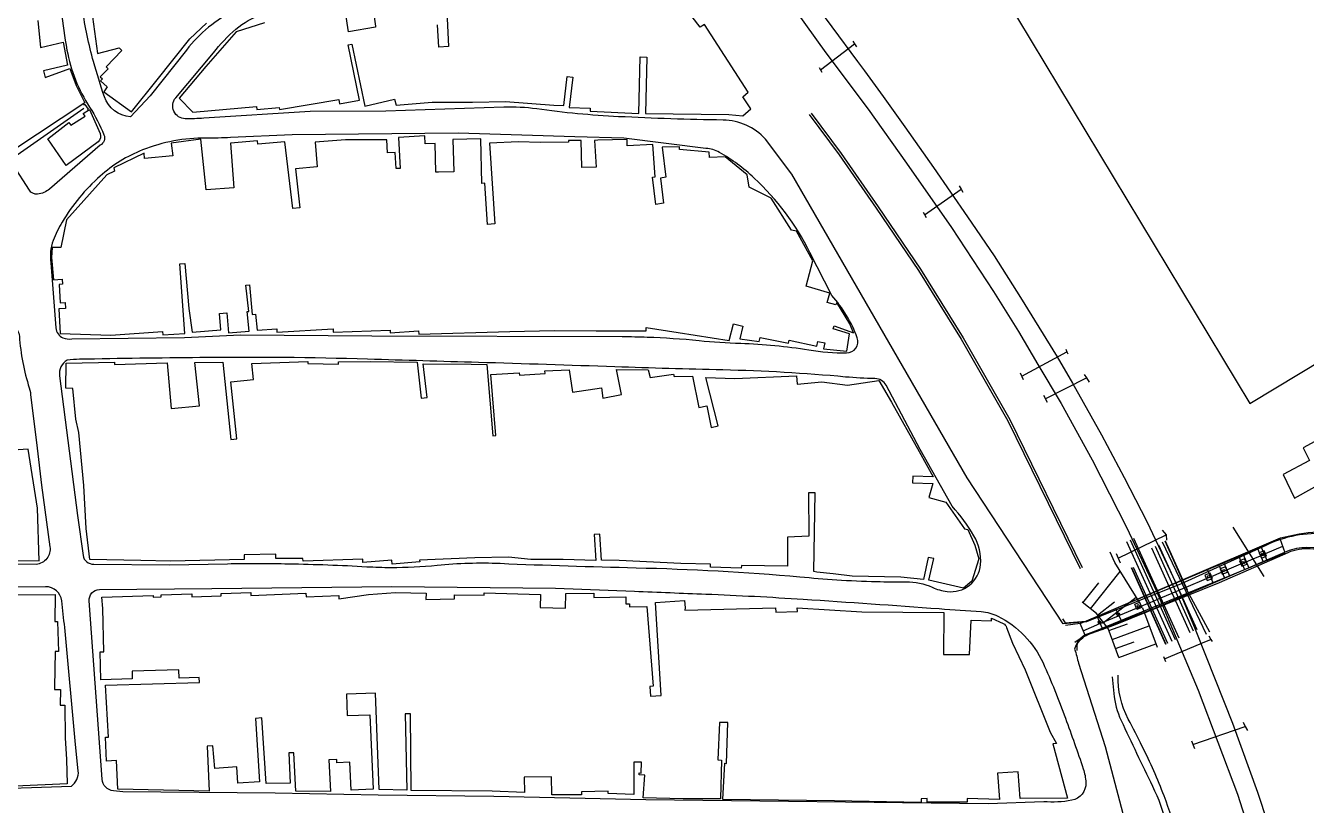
# Model space of a CAD drawing. Header units: metres. Extents: x 320405 to 332543, y 7395686 to 7410003.
# Drawn here: x 321023.2 to 321289.8, y 7409263.5 to 7409425.7 of the extents above; entities that cross this region are included whole.
import ezdxf

# ---------------------------------------------------------------- set-up
doc = ezdxf.new("R2010")
doc.units = ezdxf.units.M
doc.header["$LTSCALE"] = 10
doc.header["$MEASUREMENT"] = 0
for name, pattern in [('CENTER', [1.5, 0.75, -0.25, 0.25, -0.25]), ('CERCA_VIVA', [9.4, 8, -0.7, 0, -0.7]), ('CONTINUO', [0]), ('TRACEJADO', [8.7, 8, -0.7])]:
    doc.linetypes.add(name, pattern=pattern)
for name, color, linetype in [('BASE', 45, 'Continuous'), ('Canaleta de Drenagem', 151, 'Continuous'), ('Edificações', 30, 'Continuous'), ('EIXO', 45, 'CENTER'), ('GRADE', 45, 'Continuous'), ('H_EDIFICAÇÃO', 30, 'Continuous'), ('Hidrografia', 140, 'Continuous'), ('LASTRO', 45, 'Continuous'), ('Linha Férrea', 20, 'Continuous'), ('MURO', 30, 'Continuous'), ('PARALASTRO', 45, 'Continuous'), ('PASSARELA', 45, 'Continuous'), ('PILAR', 45, 'Continuous'), ('Pontes e Viadutos', 190, 'Continuous'), ('Portico', 45, 'Continuous'), ('PT_SEÇÃO', 45, 'Continuous'), ('TALUDE', 45, 'Continuous'), ('TRILHO', 45, 'Continuous'), ('Vias Primárias', 230, 'Continuous'), ('Áreas Verdes e Lazer', 93, 'Continuous')]:
    doc.layers.add(name, color=color, linetype=linetype)

msp = doc.modelspace()

# ---------------------------------------------------------------- linework, layer by layer
at = {"layer": 'BASE', "linetype": 'CONTINUO'}
for points in [[(321279.97, 7409316.02, 742.26), (321280.43, 7409314.91, 742.25), (321281.49, 7409315.34, 742.22), (321281.02, 7409316.46, 742.22)], [(321275.87, 7409314.33, 742.72), (321276.36, 7409313.23, 742.74), (321277.4, 7409313.66, 742.72), (321276.91, 7409314.76, 742.72)], [(321268.69, 7409311.37, 743.48), (321269.16, 7409310.26, 743.48), (321270.23, 7409310.7, 743.48), (321269.76, 7409311.81, 743.48)], [(321271.84, 7409312.67, 742.87), (321272.3, 7409311.56, 742.87), (321273.41, 7409312.01, 742.81), (321272.94, 7409313.13, 742.76)], [(321254.07, 7409305.34, 744.86), (321255.05, 7409305.75, 744.84), (321255.52, 7409304.64, 744.84), (321254.54, 7409304.22, 744.84)]]:
    msp.add_polyline3d(points, close=True, dxfattribs=at)
for points in [[(321272.61, 7409313.94, 0), (321273.77, 7409311.26, 0)], [(321275.72, 7409315.24, 0), (321276.89, 7409312.54, 0)], [(321276.65, 7409315.65, 0), (321277.82, 7409312.93, 0)], [(321269.21, 7409312.5, 0), (321270.36, 7409309.85, 0)], [(321271.59, 7409313.49, 0), (321272.74, 7409310.83, 0)], [(321254.56, 7409304.89, 751.04), (321254.69, 7409304.61, 751.04)], [(321255.03, 7409305.08, 751.04), (321255.15, 7409304.81, 751.04)]]:
    msp.add_polyline3d(points, dxfattribs=at)
at = {"layer": 'Canaleta de Drenagem'}
for points in [[(321186.29, 7409407.23), (321192.55, 7409398.81), (321200.25, 7409387.72), (321209.07, 7409374.77), (321217.93, 7409360.48), (321227.65, 7409343.52), (321242.68, 7409312.75)], [(321186.69, 7409407.52), (321192.95, 7409399.1), (321200.66, 7409388.01), (321209.49, 7409375.04), (321218.36, 7409360.73), (321228.09, 7409343.76), (321243.13, 7409312.97)]]:
    msp.add_lwpolyline(points, dxfattribs=at)
for points in [[(321249.37, 7409290.23), (321249.7, 7409286.76, 0.086902), (321251.23, 7409281.15, 0.00275), (321257.74, 7409267.5, -0.093903), (321262.23, 7409250.86, 0.050455)], [(321263.03, 7409256.52, 0.026743), (321260.17, 7409265.44, 0.025155), (321255.65, 7409275.74, 0.005157), (321252.72, 7409281.43, -0.130139), (321250.62, 7409290.59, -0.967681)]]:
    msp.add_lwpolyline(points, format="xyb", dxfattribs=at)
at = {"layer": 'Edificações'}
for points in [[(321072.9, 7409426.29), (321067, 7409424.46), (321060.74, 7409417.21), (321055.14, 7409410.62), (321058.02, 7409407.7), (321071.27, 7409408.92), (321071.33, 7409408.24), (321075.99, 7409408.67), (321076.03, 7409408.28), (321088.41, 7409410.37), (321088.57, 7409409.42), (321092.73, 7409410.19), (321090.34, 7409421.74), (321091.07, 7409421.89), (321093.83, 7409408.99), (321100.01, 7409410.45), (321100.32, 7409409.14), (321107.81, 7409409.82), (321116.25, 7409409.79), (321123.12, 7409409.93), (321133.12, 7409409.15), (321135.22, 7409409.08), (321135.91, 7409415.12), (321137.12, 7409414.98), (321136.34, 7409408.7), (321140.73, 7409408.52), (321140.71, 7409407.91), (321150.82, 7409407.44), (321151.11, 7409419.2), (321152.53, 7409419.17), (321152.24, 7409407.41), (321169.58, 7409407.26), (321172.49, 7409406.98), (321174.14, 7409408.43), (321172.49, 7409410.91), (321173.63, 7409411.9), (321164.49, 7409425.97), (321163.58, 7409425.38), (321157.23, 7409433.74)], [(321095.48, 7409429.44), (321096, 7409425.64), (321096.04, 7409425.39), (321090.38, 7409424.46), (321089.76, 7409428.53)], [(321110.82, 7409430.15), (321111.24, 7409421.41), (321109.18, 7409421.21), (321108.97, 7409425.92)], [(321025.74, 7409426.76), (321026.31, 7409421.2), (321031, 7409422.29), (321031.91, 7409417.53), (321026.94, 7409416.31), (321027.28, 7409414.94), (321032.38, 7409416.83), (321033.72, 7409413.25), (321035.54, 7409409.68), (321020.75, 7409399.9)], [(321037.15, 7409427.56), (321038.17, 7409419.93), (321042.64, 7409421.07), (321043.2, 7409420.54), (321039.95, 7409417.13), (321040.35, 7409416.74), (321038.72, 7409415.07), (321039.19, 7409414.64), (321038.82, 7409414.24), (321040.19, 7409412.97), (321039.47, 7409411.97), (321045.25, 7409407.77), (321050.59, 7409414.43), (321057.38, 7409422.98), (321060.86, 7409426.25)], [(321006.01, 7409314.45), (321026.04, 7409314.35), (321025.67, 7409325.33), (321023.74, 7409337.56), (321020.64, 7409337.39)], [(321017.34, 7409307.29), (321029.34, 7409307.38), (321029.26, 7409301.71), (321029.84, 7409301.7), (321030.05, 7409295.5), (321029.32, 7409295.47), (321029.21, 7409288.05), (321029.19, 7409287.59), (321030.48, 7409287.55), (321030.38, 7409284.33), (321031.35, 7409284.3), (321031.46, 7409277.51), (321031.72, 7409273), (321031.85, 7409267.94), (321021.09, 7409267.48)]]:
    msp.add_lwpolyline(points, dxfattribs=at)
for points in [[(321027.85, 7409402.18), (321032.18, 7409405.55), (321032.61, 7409405), (321035.57, 7409406.86), (321035.21, 7409407.43), (321036.5, 7409408.24), (321038.69, 7409403.3, -0.335305), (321038.28, 7409401.54), (321031.67, 7409396.65)], [(321039.06, 7409306.8), (321049.74, 7409307.17), (321049.75, 7409306.83), (321051.44, 7409306.89), (321051.43, 7409307.28), (321057.8, 7409307.5), (321057.82, 7409306.88), (321063.93, 7409307.09), (321063.91, 7409307.56), (321070.07, 7409307.77), (321070.09, 7409307.16), (321081.55, 7409307.64), (321081.58, 7409306.85), (321088.4, 7409307.13), (321088.43, 7409306.48), (321094.59, 7409307.37), (321100.2, 7409307.76), (321106.55, 7409307.6), (321106.52, 7409306.34), (321112.5, 7409306.48), (321112.48, 7409307.25), (321118.67, 7409307.23), (321118.67, 7409307.68), (321130.39, 7409307.38), (321130.32, 7409304.68), (321135.59, 7409304.54), (321135.67, 7409307.53), (321141.45, 7409307.63), (321141.46, 7409306.74), (321148.13, 7409306.85), (321148.16, 7409305.39), (321148.87, 7409305.4), (321148.88, 7409304.77), (321152.48, 7409304.83), (321153.8, 7409288.25), (321153.1, 7409288.19), (321153.26, 7409286.17), (321155.51, 7409286.35), (321154.3, 7409305.71), (321160.36, 7409306.09), (321160.46, 7409304.56), (321160.45, 7409304.09), (321179.32, 7409304.59), (321179.34, 7409303.67), (321183.86, 7409303.79), (321183.83, 7409304.59), (321197.25, 7409303.72), (321214.35, 7409303.59), (321214.29, 7409294.88), (321219.7, 7409294.84), (321220.02, 7409301.99), (321224.26, 7409301.86), (321224.25, 7409302.41), (321226.7, 7409301.32, -0.242108), (321227.36, 7409300.49), (321228.66, 7409297.23), (321231.23, 7409291.67), (321236.45, 7409278.71), (321237.75, 7409276.34), (321237.02, 7409276.25), (321240.1, 7409264.94), (321230.2, 7409264.88), (321229.82, 7409270.46), (321225.53, 7409270.17), (321225.9, 7409264.69), (321219.17, 7409264.88), (321219.16, 7409264.16), (321210.84, 7409264.16), (321210.84, 7409264.87), (321209.62, 7409264.86), (321209.63, 7409264.1), (321191.55, 7409264.44), (321174.09, 7409264.64), (321168.32, 7409264.73), (321168.73, 7409272.24), (321169.1, 7409272.22), (321169.38, 7409280.69), (321167.63, 7409280.74), (321167.32, 7409272.93), (321168.08, 7409272.9), (321167.81, 7409264.84), (321160.09, 7409264.82), (321151.77, 7409265.05), (321152.06, 7409269.75), (321150.88, 7409269.82), (321150.9, 7409270.22), (321151.31, 7409270.2), (321151.39, 7409272.47), (321149.8, 7409272.49), (321149.83, 7409265.71), (321144.43, 7409265.93), (321144.45, 7409266.43), (321138.91, 7409266.28), (321138.93, 7409265.7), (321132.71, 7409265.64), (321132.68, 7409269.38), (321127, 7409269.33), (321127.03, 7409266.18), (321120.33, 7409266.46), (321103.48, 7409266.6), (321103.31, 7409282.55), (321102.18, 7409282.54), (321102.56, 7409266.62), (321096.81, 7409266.75), (321096, 7409286.85), (321090, 7409286.61), (321090.16, 7409282.16), (321094.85, 7409282.32), (321095.51, 7409266.86), (321090.97, 7409266.64), (321090.68, 7409272.48), (321088, 7409272.34), (321087.96, 7409273.05), (321086.32, 7409272.97), (321086.65, 7409266.39), (321079.42, 7409266.46), (321079.01, 7409274.43), (321077.97, 7409274.38), (321078.26, 7409268.08), (321073.3, 7409268.02), (321072.39, 7409281.66), (321071.04, 7409281.57), (321071.9, 7409268.37), (321067.39, 7409268.08), (321067.17, 7409271.48), (321062.57, 7409271.18), (321062.2, 7409275.86), (321060.99, 7409275.77), (321061.38, 7409266.46), (321042.42, 7409266.83), (321042.14, 7409272.79), (321040.07, 7409272.69), (321039.84, 7409277.64), (321040.42, 7409277.67), (321039.81, 7409288.51), (321059.38, 7409289.03), (321059.35, 7409290.06), (321055.14, 7409289.94), (321055.1, 7409291.66), (321045.35, 7409291.4), (321045.4, 7409289.78), (321038.88, 7409289.6), (321038.73, 7409295.43), (321039.5, 7409295.45), (321039.27, 7409304.43)]]:
    msp.add_lwpolyline(points, format="xyb", close=True, dxfattribs=at)
for points in [[(321030.83, 7409372.94), (321030.9, 7409371.9), (321030.18, 7409371.85), (321030.4, 7409368.04), (321031.4, 7409368.1), (321031.47, 7409366.88), (321030.12, 7409366.8), (321030.41, 7409361.66), (321040.97, 7409361.31), (321051.7, 7409362.1), (321051.76, 7409361.4), (321056.34, 7409361.68), (321055.29, 7409376.17), (321056.34, 7409376.25), (321057.17, 7409366.85), (321057.87, 7409361.95), (321063.82, 7409362.44), (321063.55, 7409365.83), (321065.08, 7409365.96), (321065.42, 7409361.8), (321069.76, 7409362.14), (321069.33, 7409366.21), (321069.64, 7409366.24), (321069.06, 7409371.71), (321069.77, 7409371.79), (321070.34, 7409365.59), (321071.03, 7409365.66), (321071.39, 7409362.35), (321075.46, 7409362.65), (321075.51, 7409361.92), (321087.21, 7409362.61), (321087.25, 7409361.95), (321099.07, 7409362.38), (321099.09, 7409361.83), (321104.99, 7409362.21), (321105.04, 7409361.55), (321124.01, 7409362.06), (321133.22, 7409362.28), (321141.99, 7409362.21), (321152.37, 7409362.23), (321152.37, 7409362.88), (321159.03, 7409361.85), (321169.66, 7409360.2), (321170.58, 7409363.68), (321172.47, 7409363.18), (321171.9, 7409360.54), (321175.91, 7409360.02), (321176.1, 7409360.82), (321182.03, 7409359.63), (321182.16, 7409360.3), (321187.88, 7409359.06), (321188.08, 7409360), (321189.53, 7409359.69), (321189.26, 7409358.46), (321194.12, 7409357.99), (321194.67, 7409361.61), (321191.31, 7409362.6), (321191.5, 7409363.29), (321195.52, 7409361.78), (321194.79, 7409363.68), (321192.04, 7409368.1), (321191.88, 7409367.6), (321190.04, 7409368.09), (321190.59, 7409370.05), (321185.67, 7409371.54), (321187.05, 7409376.78), (321183.66, 7409382.98), (321182.65, 7409383.17), (321178.41, 7409389.79), (321173.84, 7409392.13), (321173.4, 7409394.66), (321168.81, 7409398.39), (321165.52, 7409398.3), (321165.49, 7409399.37), (321159.33, 7409399.96), (321159.34, 7409400.5), (321155.67, 7409400.45), (321156.49, 7409394.16), (321155.35, 7409394.01), (321155.97, 7409388.8), (321154.39, 7409388.48), (321153.66, 7409394.19), (321154.27, 7409394.26), (321153.75, 7409400.99), (321148.45, 7409400.7), (321148.45, 7409402.06), (321142.28, 7409401.88), (321141.62, 7409401.84), (321141.94, 7409396.25), (321138.95, 7409396.19), (321138.84, 7409401.79), (321136.22, 7409401.81), (321136.22, 7409401.45), (321130.32, 7409401.4), (321125.79, 7409401.54), (321119.78, 7409401.25), (321120.85, 7409384.47), (321119.34, 7409384.37), (321118.78, 7409392.92), (321118.16, 7409392.88), (321117.94, 7409402.2), (321112.14, 7409402.02), (321112.35, 7409395.31), (321109.16, 7409395.21), (321108.62, 7409395.2), (321108.43, 7409401.17), (321106.39, 7409401.1), (321106.29, 7409402.76), (321100.82, 7409402.46), (321101.19, 7409396.02), (321100.32, 7409395.97), (321100.13, 7409399.35), (321098.52, 7409399.26), (321098.36, 7409401.94), (321089.8, 7409401.94), (321083.5, 7409401.5), (321083.86, 7409396.33), (321079.35, 7409395.91), (321080.3, 7409387.82), (321078.81, 7409387.64), (321077.17, 7409401.51), (321071.56, 7409401.05), (321071.5, 7409401.78), (321065.83, 7409401.24), (321066.55, 7409391.98), (321060.8, 7409391.54), (321059.65, 7409402.08), (321053.48, 7409401.3), (321053.85, 7409398.62), (321047.98, 7409398.09), (321047.88, 7409399.22), (321041.57, 7409396.14), (321041.72, 7409395.45), (321040.08, 7409394.68), (321031.68, 7409385.33), (321030.55, 7409379.53), (321028.76, 7409379.54), (321028.58, 7409377.5), (321029.02, 7409372.81)], [(321031.63, 7409355.5), (321041.72, 7409355.67), (321041.73, 7409355.22), (321052.69, 7409355.56), (321053.51, 7409346.07), (321059.41, 7409346.58), (321058.44, 7409355.66), (321064.24, 7409355.71), (321065.92, 7409339.63), (321067.16, 7409339.76), (321065.9, 7409351.57), (321070.65, 7409352.08), (321070.29, 7409355.4), (321081.92, 7409355.85), (321081.95, 7409355.42), (321088.32, 7409355.31), (321088.33, 7409355.78), (321094.93, 7409355.82), (321104.67, 7409355.67), (321105.52, 7409348.23), (321106.76, 7409348.37), (321105.97, 7409355.33), (321115.94, 7409355.3), (321119.21, 7409355.18), (321120.44, 7409340.37), (321121.09, 7409340.42), (321120.03, 7409353.16), (321125.96, 7409353.51), (321125.99, 7409353.02), (321131.35, 7409353.33), (321131.31, 7409353.88), (321136.35, 7409354.13), (321137.06, 7409349.43), (321143.05, 7409350.34), (321143.37, 7409348.24), (321147.26, 7409348.98), (321146.19, 7409354.15), (321152.8, 7409354.09), (321153.19, 7409352.54), (321158.09, 7409353.22), (321158.17, 7409352.68), (321161.99, 7409352.81), (321163.35, 7409346.27), (321165, 7409346.61), (321165.9, 7409342.13), (321167.33, 7409342.42), (321164.8, 7409352.48), (321170.81, 7409352.31), (321183.63, 7409352.82), (321183.83, 7409351.14), (321188.91, 7409351.6), (321194.28, 7409350.89), (321200.79, 7409351.86), (321203.45, 7409347.38), (321209.21, 7409337.11), (321212.11, 7409331.84), (321207.88, 7409331.96), (321207.83, 7409330.57), (321212.06, 7409330.44), (321211.24, 7409327.53), (321214.77, 7409326.56), (321218.62, 7409321.05), (321219.35, 7409320.89), (321220.8, 7409317.65), (321221.62, 7409314.79), (321220.18, 7409310.16), (321218.45, 7409308.7), (321211.21, 7409310.31), (321212.22, 7409314.82), (321211.1, 7409315.06), (321210.09, 7409310.49), (321205.39, 7409310.94), (321195.24, 7409311.15), (321191.32, 7409311.65), (321187.9, 7409312.01), (321187.26, 7409312.11), (321187.53, 7409328.51), (321186.13, 7409328.53), (321186.23, 7409319.5), (321181.81, 7409319.3), (321181.79, 7409313.22), (321172.19, 7409313.4), (321172.18, 7409312.86), (321165.75, 7409313.02), (321165.77, 7409313.63), (321159.61, 7409313.83), (321146.76, 7409314.44), (321143.04, 7409314.53), (321142.73, 7409319.91), (321141.54, 7409319.84), (321141.86, 7409314.45), (321135.09, 7409314.64), (321128.33, 7409314.66), (321123.7, 7409315.12), (321116.7, 7409314.99), (321105.21, 7409314.5), (321105.24, 7409314.14), (321099.49, 7409313.68), (321099.42, 7409314.47), (321093.41, 7409314), (321093.36, 7409314.69), (321080.94, 7409314.26), (321080.92, 7409314.87), (321075.3, 7409314.83), (321075.29, 7409315.72), (321068.66, 7409315.62), (321068.67, 7409314.66), (321053.35, 7409314.28), (321047.2, 7409314.41), (321036.6, 7409314.63), (321035.81, 7409321.06), (321035.32, 7409330.04), (321034.25, 7409341.08), (321033.65, 7409343.83), (321033.06, 7409350.21), (321031.56, 7409350.28)], [(321285, 7409332.3), (321287.35, 7409327.43), (321296.89, 7409332.76), (321298.24, 7409330.36), (321301.44, 7409332.15), (321300.54, 7409333.77), (321304.26, 7409335.85), (321299.63, 7409343.58), (321289.13, 7409337.86), (321290.47, 7409335.21)]]:
    msp.add_lwpolyline(points, close=True, dxfattribs=at)
at = {"layer": 'EIXO', "linetype": 'CONTINUO'}
for points in [[(321262.57, 7409297.93, 0), (321253.16, 7409318.65, 0)], [(321266.33, 7409299.69, 0), (321258.39, 7409317.33, 0)]]:
    msp.add_polyline3d(points, dxfattribs=at)
at = {"layer": 'GRADE', "linetype": 'CERCA_VIVA', "flags": 128}
for points in [[(321242.73, 7409301.29), (321239.68, 7409300.88)], [(321241.62, 7409297.43), (321243.73, 7409298.87)]]:
    msp.add_lwpolyline(points, dxfattribs=at)
at = {"layer": 'H_EDIFICAÇÃO', "color": 32, "linetype": 'CONTINUO', "flags": 128}
for points in [[(321244.84, 7409304.4), (321251.07, 7409312.16)], [(321243.28, 7409305.65), (321246.62, 7409309.81)], [(321246.33, 7409303.08), (321249.83, 7409305.81)], [(321247.56, 7409301.5), (321254.38, 7409306.83)], [(321248.67, 7409299.86), (321252.53, 7409301.28)], [(321249.36, 7409297.98), (321257.09, 7409300.82)], [(321250.04, 7409296.1), (321253.92, 7409297.52)], [(321250.73, 7409294.23), (321258.49, 7409297.07)]]:
    msp.add_lwpolyline(points, dxfattribs=at)
at = {"layer": 'Hidrografia'}
msp.add_lwpolyline([(321020.07, 7409397.86), (321035.29, 7409408.52)], dxfattribs=at)
at = {"layer": 'LASTRO', "linetype": 'CONTINUO'}
for points in [[(321268.99, 7409299.06, 744.01), (321259.82, 7409318.23, 743.88)], [(321260.98, 7409297.19, 743.94), (321253.8, 7409313, 743.83)], [(321269.72, 7409299.54, 743.75), (321265, 7409308.2, 743.78)]]:
    msp.add_polyline3d(points, dxfattribs=at)
at = {"layer": 'Linha Férrea', "flags": 128}
for points in [[(321180.33, 7409439.96), (321196.33, 7409418.24), (321197.81, 7409416.31), (321201.68, 7409410.96), (321206.24, 7409404.7), (321212.2, 7409396.2), (321219.27, 7409385.95), (321224.81, 7409377.81), (321230.28, 7409369.14), (321237.89, 7409356.83), (321241.12, 7409351.3), (321247.13, 7409340.6), (321251.88, 7409331.73), (321256.59, 7409322.51), (321262.6, 7409309.79), (321266.49, 7409300.46), (321268.94, 7409294.35), (321274.41, 7409280.58), (321279.63, 7409266.21), (321281.7, 7409259.88)], [(321177.08, 7409437.84), (321189.77, 7409420.05), (321198.56, 7409408.33), (321206.58, 7409397.09), (321215.93, 7409383.72), (321224.64, 7409370.38), (321229.87, 7409362.11), (321233.89, 7409355.21), (321238.77, 7409347.12), (321245.21, 7409335.39), (321252.44, 7409321.24), (321258.6, 7409308.08), (321267.3, 7409287.48), (321275.45, 7409265.78), (321281.94, 7409245.58)]]:
    msp.add_lwpolyline(points, dxfattribs=at)
at = {"layer": 'MURO', "linetype": 'CONTINUO'}
msp.add_polyline3d([(321280.99, 7409311.13, 742.25), (321274.58, 7409321.39, 741.51)], dxfattribs=at)
at = {"layer": 'PARALASTRO', "linetype": 'CONTINUO'}
for points in [[(321265.08, 7409308.22, 744.1), (321265, 7409308.2, 743.78), (321260.41, 7409318.44, 743.62), (321260.46, 7409318.47, 743.96)], [(321265.08, 7409308.22, 744.1), (321260.46, 7409318.47, 743.96)], [(321260.53, 7409296.92, 743.94), (321253.4, 7409312.92, 743.8)], [(321260.61, 7409296.92, 743.77), (321253.47, 7409312.93, 743.66)]]:
    msp.add_polyline3d(points, dxfattribs=at)
at = {"layer": 'PASSARELA', "linetype": 'TRACEJADO', "flags": 128}
for points in [[(321242.73, 7409301.29), (321284.36, 7409318.91)], [(321285.4, 7409316.05), (321284.36, 7409318.91)], [(321243.73, 7409298.87), (321285.4, 7409316.05)], [(321243.73, 7409298.87), (321242.73, 7409301.29)]]:
    msp.add_lwpolyline(points, dxfattribs=at)
at = {"layer": 'PASSARELA', "linetype": 'CONTINUO'}
msp.add_polyline3d([(321280.38, 7409317.23, 0), (321281.58, 7409314.48, 0)], dxfattribs=at)
at = {"layer": 'PILAR', "linetype": 'CONTINUO'}
for points in [[(321246.17, 7409302.91, 750.73), (321247.42, 7409299.99, 750.72)], [(321250.08, 7409304.42, 750.99), (321251.28, 7409301.82, 750.96)]]:
    msp.add_polyline3d(points, dxfattribs=at)
for centre, radius in [((321276.64, 7409314, 750.37), 0.25), ((321280.73, 7409315.68, 750.37), 0.25), ((321269.46, 7409311.04, 750.37), 0.25), ((321272.62, 7409312.34, 750.37), 0.2), ((321250.62, 7409303.26, 750.37), 0.25), ((321254.8, 7409304.99, 750.37), 0.25), ((321246.71, 7409301.65, 750.37), 0.25)]:
    msp.add_circle(centre, radius, dxfattribs=at)
at = {"layer": 'Pontes e Viadutos'}
msp.add_lwpolyline([(321035.24, 7409409.28), (321035.55, 7409409.32), (321036.24, 7409408.33), (321036.05, 7409408.1)], dxfattribs=at)
for points in [[(321239.05, 7409302.3), (321239.58, 7409301.44), (321243.89, 7409301.79), (321284.42, 7409319.13), (321288.32, 7409319.96, -0.092385), (321295.81, 7409320.15), (321301.33, 7409320.16, 0.060602), (321306.35, 7409320.79), (321316.88, 7409323.21), (321334.5, 7409326.55, 0.116959), (321338.49, 7409327.98, 0.456239)], [(321242.12, 7409295.73), (321242.1, 7409296.71, -0.169029), (321242.35, 7409297.46, -0.164043), (321245.1, 7409299.28), (321249.72, 7409301), (321271.72, 7409309.87), (321286.01, 7409316.12, -0.119997), (321290.62, 7409316.92, 0.018913), (321295.99, 7409316.77, -0.02613), (321301.25, 7409316.55, 0.062825), (321305.79, 7409316.69, 0.040278), (321312.07, 7409318.2, -0.036597), (321322.93, 7409320.91), (321333.87, 7409323.3, -0.070938), (321336.76, 7409323.52), (321338.49, 7409322.56)]]:
    msp.add_lwpolyline(points, format="xyb", dxfattribs=at)
at = {"layer": 'Portico'}
for points in [[(321188.65, 7409416.51), (321195.75, 7409421.97)], [(321195.42, 7409422.48), (321195.75, 7409421.97), (321196.17, 7409421.31)], [(321188.36, 7409416.99), (321188.94, 7409416.03)], [(321210.34, 7409386.37), (321217.96, 7409391.67)], [(321217.54, 7409392.39), (321217.96, 7409391.67), (321218.3, 7409391.08)], [(321210.01, 7409386.92), (321210.67, 7409385.81)], [(321230.54, 7409352.8), (321239.96, 7409357.84)], [(321239.7, 7409358.43), (321239.96, 7409357.84), (321240.14, 7409357.43)], [(321230.22, 7409353.48), (321230.86, 7409352.12)], [(321235.43, 7409348.09), (321244.01, 7409352.44)], [(321243.51, 7409353.16), (321244.01, 7409352.44), (321244.61, 7409351.56)], [(321235.05, 7409348.82), (321235.81, 7409347.35)], [(321250.62, 7409314.92), (321260.58, 7409319.79)], [(321259.75, 7409320.71), (321260.58, 7409319.79), (321260.66, 7409318.69)], [(321250.22, 7409315.91), (321251.02, 7409313.94)], [(321260.24, 7409293.95), (321269.04, 7409297.62), (321269.94, 7409298)], [(321269.52, 7409298.74), (321269.94, 7409298), (321270.18, 7409297.57)], [(321260.03, 7409294.47), (321260.44, 7409293.44)], [(321266.18, 7409276.11), (321277.08, 7409279.92)], [(321276.65, 7409280.79), (321277.08, 7409279.92), (321277.52, 7409279.05)], [(321265.88, 7409276.88), (321266.48, 7409275.34)]]:
    msp.add_lwpolyline(points, dxfattribs=at)
at = {"layer": 'PT_SEÇÃO', "linetype": 'CONTINUO'}
for points in [[(321243.34, 7409299.81, 750.91), (321246.83, 7409301.29, 750.37), (321247.29, 7409301.48, 750.37), (321247.51, 7409301.57, 749.88), (321250.66, 7409302.91, 750.58), (321250.76, 7409302.95, 750.97), (321251.13, 7409303.1, 750.59), (321254.45, 7409304.51, 744.85), (321254.69, 7409304.61, 751.04), (321255.15, 7409304.81, 751.04), (321255.43, 7409304.93, 744.84), (321256.72, 7409305.47, 743.86), (321256.78, 7409305.5, 743.71), (321257.14, 7409305.65, 743.88), (321258.02, 7409306.02, 744.11), (321258.75, 7409306.33, 744), (321259.49, 7409306.65, 744.26), (321261.87, 7409307.65, 744.06), (321262.61, 7409307.96, 743.94), (321263.35, 7409308.28, 744.19), (321264.37, 7409308.71, 0), (321264.71, 7409308.85, 743.78), (321264.78, 7409308.88, 744.1), (321269.01, 7409310.68, 743.48), (321269.27, 7409310.79, 745), (321269.73, 7409310.98, 745), (321269.83, 7409311.02, 751.41), (321270.02, 7409311.1, 743.48), (321272.12, 7409311.99, 742.87), (321272.48, 7409312.14, 749.33), (321272.68, 7409312.23, 749.67), (321272.85, 7409312.3, 749.33), (321273.26, 7409312.47, 749.69), (321276.15, 7409313.7, 742.72), (321276.5, 7409313.85, 747.21), (321276.73, 7409313.94, 0), (321276.97, 7409314.04, 747.21), (321277.19, 7409314.14, 742.72), (321277.26, 7409314.17, 0), (321278.71, 7409314.78, 741.88), (321280.23, 7409315.43, 0), (321280.55, 7409315.56, 742.25), (321280.76, 7409315.65, 745.29), (321281.02, 7409315.76, 745.29), (321281.29, 7409315.87, 0), (321284.91, 7409317.41, 742.84)], [(321279.6, 7409316.9, 0), (321280.79, 7409314.15, 0)], [(321276.41, 7409313.9, 747.21), (321276.44, 7409313.82, 0)], [(321276.87, 7409314.09, 747.21), (321276.9, 7409314, 0)], [(321269.23, 7409310.94, 745.01), (321269.29, 7409310.79, 0)], [(321269.69, 7409311.13, 751.01), (321269.75, 7409310.99, 0)], [(321272.44, 7409312.26, 750.37), (321272.49, 7409312.15, 0)], [(321272.44, 7409312.23, 749.33), (321272.44, 7409312.23, 750.37)], [(321272.81, 7409312.41, 749.33), (321272.86, 7409312.3, 0)], [(321250.39, 7409303.17, 750.58), (321250.52, 7409302.85, 0)], [(321250.85, 7409303.36, 750.59), (321250.99, 7409303.04, 0)], [(321254.85, 7409304.88, 745.34), (321254.92, 7409304.71, 0)], [(321246.47, 7409301.55, 750.37), (321246.63, 7409301.2, 0)], [(321246.94, 7409301.75, 750.37), (321247.09, 7409301.39, 0)]]:
    msp.add_polyline3d(points, dxfattribs=at)
at = {"layer": 'TALUDE', "linetype": 'CONTINUO'}
for points in [[(321255.11, 7409305.61, 744.84), (321249.94, 7409313.98, 743.21), (321248.98, 7409316.13, 743.1)], [(321250.73, 7409294.23, 749.87), (321248.51, 7409300.29, 749.65), (321246.08, 7409303.41, 750.11), (321243.11, 7409305.79, 751.05)], [(321255.69, 7409304.58, 744.03), (321258.73, 7409296.36, 743.93)]]:
    msp.add_polyline3d(points, dxfattribs=at)
at = {"layer": 'TRILHO', "linetype": 'CONTINUO'}
for points in [[(321263.3, 7409298.26, 0), (321253.88, 7409318.98, 0)], [(321261.84, 7409297.6, 744.19), (321252.43, 7409318.32, 743.99)], [(321265.6, 7409299.36, 744.15), (321257.66, 7409317, 743.96)], [(321267.06, 7409300.02, 0), (321259.12, 7409317.65, 0)]]:
    msp.add_polyline3d(points, dxfattribs=at)
at = {"layer": 'Vias Primárias'}
for points in [[(321000, 7409517.03), (321023.33, 7409519.47, -0.282223), (321024.64, 7409518.98), (321025.73, 7409502.78), (321025.54, 7409500), (321026.48, 7409490.6), (321026.87, 7409482.16, -0.019627), (321026.9, 7409477.58, 0.038039), (321027.48, 7409464.04, -0.028792), (321028.22, 7409452.17, 0.025493), (321028.49, 7409447.18, 0.003639), (321030.59, 7409428.77, 0.014344), (321031.81, 7409420.64, 0.099956), (321036.53, 7409408.75, -0.049122), (321039.51, 7409403, -0.377648), (321038.74, 7409400.83), (321028.17, 7409391.72, -0.152768), (321025.7, 7409390.66, -0.286759), (321023.98, 7409391.49), (321017.13, 7409402.03)], [(321066.81, 7409429.06, 0.104484), (321056.66, 7409420.65), (321049.11, 7409411.12), (321045.02, 7409406.77, -0.304815), (321039.61, 7409410.9, -0.013388), (321037.34, 7409418.23, -0.032992), (321035.04, 7409429.14, -0.018514)], [(321294.06, 7409319.93, 0.13419), (321281.34, 7409317.57), (321263.73, 7409309.56), (321244.05, 7409301.69), (321239.15, 7409301.22), (321219.19, 7409331.64), (321182.72, 7409394.84), (321177.19, 7409402.1, 0.208811), (321168.39, 7409406.08, -0.009232), (321146.64, 7409406.78, -0.02165), (321129.58, 7409408.39, 0.042557), (321122.72, 7409408.74), (321098.2, 7409407.93), (321082.44, 7409407.86), (321060.28, 7409406.44, -0.020107), (321056.44, 7409406.34, -0.633038), (321054.44, 7409410.72), (321062.31, 7409420.06, -0.059555), (321066.99, 7409424.98, -0.165567), (321078.36, 7409429.32)], [(321352.96, 7409238.07, -0.031312), (321349.35, 7409266.82, -0.008788), (321348.58, 7409284.09, 0.038554), (321347.12, 7409298.02, 0.053809), (321342.62, 7409313.17, -0.080659), (321341.09, 7409319.56, 0.192903), (321339.67, 7409322.46, 0.238598), (321334.93, 7409323.75), (321322.95, 7409321.29), (321305.91, 7409316.92, -0.060343), (321301.6, 7409316.66, 0.011009), (321289.89, 7409317.1, 0.105703), (321285.72, 7409316.28), (321257.73, 7409304.26), (321244.41, 7409299.2, 0.222364), (321241.83, 7409296.71), (321241.56, 7409296, -0.030911), (321242.34, 7409293.03), (321247.92, 7409275.71), (321261.56, 7409223.93, -0.007924)], [(321011.81, 7409266.79), (321032.74, 7409267.5, 0.272202), (321034.16, 7409270.64), (321033.56, 7409276.16), (321031.34, 7409300.51, 0.002157), (321030.71, 7409306.01, 0.38248), (321027.35, 7409308.98), (320999.1, 7409308.79), (320982.21, 7409308.36)]]:
    msp.add_lwpolyline(points, format="xyb", dxfattribs=at)
for points in [[(321032.8, 7409360.52), (321056.26, 7409360.8), (321067.92, 7409361.39), (321095.24, 7409361.17), (321147.4, 7409361.03, -0.007958), (321152.59, 7409360.93, -0.016569), (321163.37, 7409360.2, 0.017695), (321172.05, 7409359.63, -0.033589), (321186.23, 7409358.25, 0.042503), (321194.1, 7409357.62, 0.518261), (321196.3, 7409360.78, 0.0976), (321191, 7409369.58), (321186.47, 7409378.55, 0.088178), (321174.86, 7409394.01, 0.057153), (321167.63, 7409399.35, 0.117894), (321164.82, 7409400.18), (321147.73, 7409402.29), (321137.51, 7409402.6), (321113.26, 7409403.32), (321078.7, 7409403), (321065.85, 7409402.42, -0.013093), (321060.76, 7409402.33, 0.096587), (321047.54, 7409399.86, 0.087986), (321038.72, 7409394.42, 0.076121), (321030.8, 7409384.83, 0.042208), (321028.93, 7409380.99, 0.136646), (321028.47, 7409376.37), (321029.51, 7409362.83, 0.277901), (321030.98, 7409360.77, 0.137636)], [(320998.82, 7409313.64), (320981.58, 7409312.91, -0.28575), (320979.03, 7409314.32, -0.319011), (320979.27, 7409316.52, -0.017107), (320980.8, 7409318.13), (320994.83, 7409331.88), (320999.81, 7409338.27), (321003.19, 7409343.01), (321009.08, 7409350.82), (321013.39, 7409357.47, -0.07509), (321018.05, 7409362.73, -0.61365), (321021.91, 7409361.08, 0.061482), (321023.96, 7409350.33, -0.076369), (321024.27, 7409348.43), (321025.61, 7409337.83), (321026.49, 7409330.11), (321028.26, 7409317.29, -0.423475), (321025.39, 7409313.62)], [(321030.25, 7409352.84), (321034.03, 7409323.79), (321035.16, 7409315.5, 0.396652), (321037.41, 7409313.68), (321053.12, 7409313.55), (321065.2, 7409313.76, -0.008607), (321077.98, 7409313.75, -0.009894), (321094.23, 7409313.14, 0.013603), (321099.26, 7409312.99, 0.025875), (321108.85, 7409313.46, -0.035685), (321121.99, 7409313.84, 0.004722), (321150.26, 7409312.92, -0.016139), (321184.38, 7409311.03, 0.00446), (321192.03, 7409310.42, 0.011656), (321200.29, 7409310.04, 0.008748), (321206.49, 7409310, -0.110151), (321211.92, 7409308.86, 0.074729), (321215, 7409307.98, 0.425901), (321221.97, 7409313.58, 0.157431), (321220.61, 7409319.56, 0.051433), (321216.05, 7409325.71), (321209.41, 7409337.53), (321202.3, 7409350.89, 0.273838), (321200, 7409352.29, -0.019936), (321193.89, 7409352.61, 0.017433), (321168.32, 7409354.08, -0.003027), (321145.87, 7409354.72, 0.001432), (321117.44, 7409355.63, -0.000227), (321094.39, 7409356.31, 0.01015), (321059.47, 7409356.65, 0.001679), (321034.44, 7409356.3, 0.027176), (321031.84, 7409356.11, 0.303719)], [(321038.57, 7409308.42), (321061.96, 7409308.6), (321099.42, 7409309.04), (321133.53, 7409308.67), (321149.91, 7409308.03, -0.000202), (321164.8, 7409307.44, -0.006288), (321185.06, 7409306.38, -0.002134), (321213.39, 7409304.41, 0.001405), (321222.12, 7409303.79, -0.0989), (321225.6, 7409302.84, -0.172609), (321234.98, 7409293.1, -0.01898), (321239.66, 7409281.6, -0.005747), (321243.35, 7409271.09, -0.069667), (321243.89, 7409268.22, -0.375233), (321240.96, 7409264.53, -0.066303), (321235.13, 7409264.24), (321223.59, 7409263.77), (321152.27, 7409264.65), (321120.63, 7409265.33), (321096.58, 7409265.63), (321075.15, 7409266.03), (321043.46, 7409266.3), (321041.48, 7409266.5, -0.36741), (321039.14, 7409268.92), (321036.44, 7409306.02, -0.422469)]]:
    msp.add_lwpolyline(points, format="xyb", close=True, dxfattribs=at)
at = {"layer": 'Áreas Verdes e Lazer'}
msp.add_lwpolyline([(321226.85, 7409432.04), (321278.05, 7409347.09), (321324.31, 7409374.97), (321273.11, 7409459.92)], close=True, dxfattribs=at)

doc.saveas('drawing.dxf')
